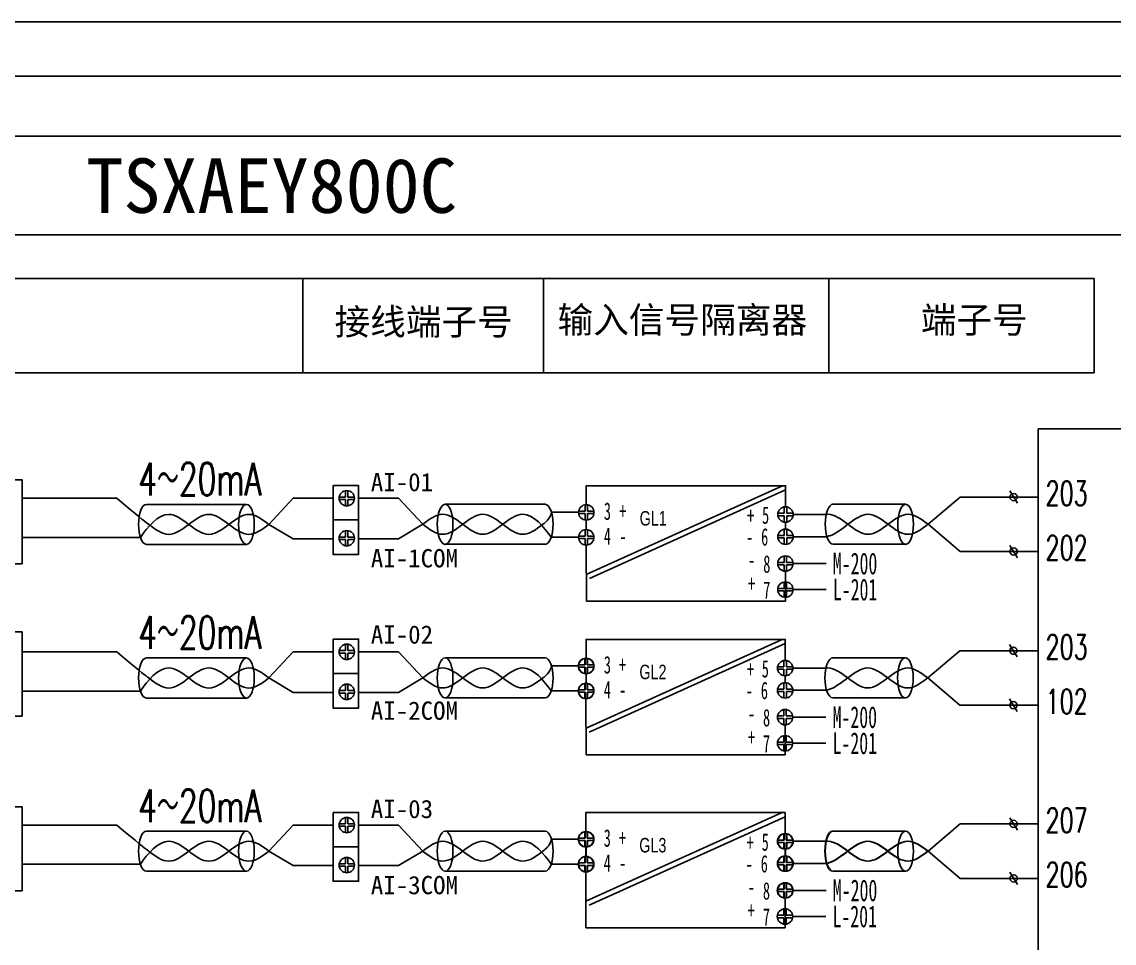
# Model space of a CAD drawing. Header units: millimetres. Extents: x 201 to 11482, y -7821 to 251.
# Drawn here: x 6470.4 to 6670.9, y -5500.7 to -5331.6 of the extents above; entities that cross this region are included whole.
import ezdxf

# ---------------------------------------------------------------- set-up
doc = ezdxf.new("R2010")
doc.units = ezdxf.units.MM
for name, color, linetype in [('02', 7, 'Continuous'), ('11', 7, 'Continuous'), ('LINE_THIN', 2, 'Continuous'), ('TEXT', 6, 'Continuous'), ('µçÂ¡¤Í¼', 7, 'Continuous')]:
    doc.layers.add(name, color=color, linetype=linetype)
doc.styles.add('HZ', font='txt', dxfattribs={"width": 0.67, "bigfont": 'hztxt'})

msp = doc.modelspace()

# ---------------------------------------------------------------- linework, layer by layer
for p, q in [((6267.069, -5341.582), (6829.173, -5341.582)), ((6667.258, -5378.727), (6437.5, -5378.727)), ((6521.977, -5378.727), (6521.977, -5396.046)), ((6566.194, -5378.727), (6566.194, -5396.046)), ((6618.574, -5378.727), (6618.574, -5396.046)), ((6667.258, -5396.046), (6667.258, -5378.727)), ((6437.5, -5396.046), (6667.258, -5396.046)), ((6470.465, -5419.051), (6487.835, -5419.051)), ((6489.154, -5420.148), (6487.835, -5419.051)), ((6470.465, -5426.235), (6487.835, -5426.235)), ((6610.591, -5432.452), (6610.591, -5437.921)), ((6470.465, -5447.256), (6487.835, -5447.256)), ((6489.154, -5448.353), (6487.835, -5447.256)), ((6642.636, -5447.036), (6657.024, -5447.036)), ((6470.465, -5454.44), (6487.835, -5454.44)), ((6642.636, -5457.038), (6657.024, -5457.038)), ((6610.538, -5460.658), (6610.538, -5466.127)), ((6470.465, -5479.062), (6487.835, -5479.062)), ((6489.154, -5480.159), (6487.835, -5479.062)), ((6470.465, -5486.246), (6487.835, -5486.246)), ((6610.52, -5492.464), (6610.52, -5497.933))]:
    msp.add_line(p, q)
at = {"color": 6}
for p, q in [((6574.03, -5427.635), (6574.046, -5437.921)), ((6574.046, -5437.921), (6610.618, -5437.921)), ((6573.977, -5455.841), (6573.993, -5466.127)), ((6573.993, -5466.127), (6610.564, -5466.127)), ((6573.959, -5487.647), (6573.975, -5497.933)), ((6573.975, -5497.933), (6610.546, -5497.933))]:
    msp.add_line(p, q, dxfattribs=at)
for points in [[(6355.314, -5352.591), (6724.396, -5352.591), (6724.396, -5370.712), (6355.314, -5370.712)], [(6657.024, -5406.333), (6675.868, -5406.333), (6675.868, -5657.85), (6657.024, -5657.85)], [(6470.465, -5431.093), (6437.5, -5431.093), (6437.5, -5415.663), (6470.465, -5415.663)], [(6470.465, -5459.026), (6437.5, -5459.026), (6437.5, -5443.596), (6470.465, -5443.596)], [(6470.465, -5491.104), (6437.5, -5491.104), (6437.5, -5475.674), (6470.465, -5475.674)]]:
    msp.add_lwpolyline(points, close=True)
at = {"layer": '02'}
for p, q in [((6529.841, -5417.65), (6529.841, -5418.824)), ((6530.282, -5417.65), (6530.282, -5418.824)), ((6511.647, -5420.167), (6493.262, -5420.167)), ((6515.769, -5423.844), (6520.191, -5419.06)), ((6529.841, -5418.824), (6528.667, -5418.824)), ((6529.841, -5419.266), (6528.667, -5419.266)), ((6529.841, -5419.266), (6529.841, -5420.44)), ((6531.456, -5418.824), (6530.282, -5418.824)), ((6530.282, -5419.266), (6530.282, -5420.44)), ((6531.456, -5419.266), (6530.282, -5419.266)), ((6543.998, -5423.832), (6539.576, -5419.048)), ((6548.119, -5420.155), (6566.504, -5420.155)), ((6573.817, -5420.253), (6573.817, -5421.427)), ((6574.258, -5420.253), (6574.258, -5421.427)), ((6632.668, -5420.155), (6619.216, -5420.155)), ((6636.789, -5423.832), (6642.689, -5418.83)), ((6573.817, -5421.427), (6572.643, -5421.427)), ((6573.817, -5421.868), (6572.643, -5421.868)), ((6573.817, -5421.868), (6573.817, -5423.042)), ((6575.432, -5421.427), (6574.258, -5421.427)), ((6574.258, -5421.868), (6574.258, -5423.042)), ((6575.432, -5421.868), (6574.258, -5421.868)), ((6610.383, -5421.806), (6609.209, -5421.806)), ((6610.383, -5422.247), (6609.209, -5422.247)), ((6610.383, -5420.632), (6610.383, -5421.806)), ((6610.383, -5422.247), (6610.383, -5423.421)), ((6610.824, -5420.632), (6610.824, -5421.806)), ((6611.998, -5421.806), (6610.824, -5421.806)), ((6610.824, -5422.247), (6610.824, -5423.421)), ((6611.998, -5422.247), (6610.824, -5422.247)), ((6515.769, -5423.844), (6520.191, -5426.49)), ((6543.998, -5423.832), (6539.576, -5426.478)), ((6636.789, -5423.832), (6642.689, -5428.832)), ((6529.841, -5426.166), (6528.667, -5426.166)), ((6529.841, -5426.607), (6528.667, -5426.607)), ((6529.841, -5424.992), (6529.841, -5426.166)), ((6529.841, -5426.607), (6529.841, -5427.781)), ((6530.282, -5424.992), (6530.282, -5426.166)), ((6531.456, -5426.166), (6530.282, -5426.166)), ((6530.282, -5426.607), (6530.282, -5427.781)), ((6531.456, -5426.607), (6530.282, -5426.607)), ((6573.81, -5426.002), (6572.636, -5426.002)), ((6573.81, -5426.443), (6572.636, -5426.443)), ((6573.81, -5424.828), (6573.81, -5426.002)), ((6573.81, -5426.443), (6573.81, -5427.617)), ((6574.251, -5424.828), (6574.251, -5426.002)), ((6575.425, -5426.002), (6574.251, -5426.002)), ((6574.251, -5426.443), (6574.251, -5427.617)), ((6575.425, -5426.443), (6574.251, -5426.443)), ((6610.383, -5425.899), (6609.209, -5425.899)), ((6610.383, -5426.34), (6609.209, -5426.34)), ((6610.383, -5424.725), (6610.383, -5425.899)), ((6610.383, -5426.34), (6610.383, -5427.514)), ((6610.824, -5424.725), (6610.824, -5425.899)), ((6611.998, -5425.899), (6610.824, -5425.899)), ((6610.824, -5426.34), (6610.824, -5427.514)), ((6611.998, -5426.34), (6610.824, -5426.34)), ((6511.647, -5427.521), (6493.262, -5427.521)), ((6548.119, -5427.508), (6566.504, -5427.508)), ((6632.668, -5427.508), (6619.346, -5427.493)), ((6610.371, -5429.645), (6610.371, -5430.819)), ((6610.812, -5429.645), (6610.812, -5430.819)), ((6610.371, -5430.819), (6609.197, -5430.819)), ((6610.371, -5431.26), (6609.197, -5431.26)), ((6610.371, -5431.26), (6610.371, -5432.434)), ((6611.986, -5430.819), (6610.812, -5430.819)), ((6610.812, -5431.26), (6610.812, -5432.434)), ((6611.986, -5431.26), (6610.812, -5431.26)), ((6610.371, -5434.429), (6610.371, -5435.603)), ((6610.812, -5434.429), (6610.812, -5435.603)), ((6610.371, -5435.603), (6609.197, -5435.603)), ((6610.371, -5436.044), (6609.197, -5436.044)), ((6610.371, -5436.044), (6610.371, -5437.218)), ((6611.986, -5435.603), (6610.812, -5435.603)), ((6611.986, -5436.044), (6610.812, -5436.044)), ((6610.812, -5436.044), (6610.812, -5437.218)), ((6529.841, -5445.855), (6529.841, -5447.03)), ((6530.282, -5445.855), (6530.282, -5447.03)), ((6511.647, -5448.372), (6493.262, -5448.372)), ((6515.769, -5452.049), (6520.191, -5447.265)), ((6515.769, -5452.049), (6520.191, -5447.265)), ((6529.841, -5447.03), (6528.667, -5447.03)), ((6529.841, -5447.471), (6528.667, -5447.471)), ((6529.841, -5447.471), (6529.841, -5448.645)), ((6531.456, -5447.03), (6530.282, -5447.03)), ((6530.282, -5447.471), (6530.282, -5448.645)), ((6531.456, -5447.471), (6530.282, -5447.471)), ((6543.998, -5452.037), (6539.576, -5447.253)), ((6543.998, -5452.037), (6539.576, -5447.253)), ((6548.119, -5448.36), (6566.504, -5448.36)), ((6573.764, -5448.459), (6573.764, -5449.633)), ((6573.817, -5448.458), (6573.817, -5449.632)), ((6574.205, -5448.459), (6574.205, -5449.633)), ((6574.258, -5448.458), (6574.258, -5449.632)), ((6632.615, -5448.361), (6619.163, -5448.361)), ((6636.736, -5452.038), (6642.636, -5447.036)), ((6573.764, -5449.633), (6572.59, -5449.633)), ((6573.764, -5450.074), (6572.59, -5450.074)), ((6573.817, -5449.632), (6572.643, -5449.632)), ((6573.817, -5450.073), (6572.643, -5450.073)), ((6573.764, -5450.074), (6573.764, -5451.248)), ((6573.817, -5450.073), (6573.817, -5451.247)), ((6575.379, -5449.633), (6574.205, -5449.633)), ((6575.379, -5450.074), (6574.205, -5450.074)), ((6574.205, -5450.074), (6574.205, -5451.248)), ((6575.432, -5449.632), (6574.258, -5449.632)), ((6574.258, -5450.073), (6574.258, -5451.247)), ((6575.432, -5450.073), (6574.258, -5450.073)), ((6610.33, -5450.012), (6609.156, -5450.012)), ((6610.33, -5450.453), (6609.156, -5450.453)), ((6610.33, -5448.838), (6610.33, -5450.012)), ((6610.33, -5450.453), (6610.33, -5451.627)), ((6610.771, -5448.838), (6610.771, -5450.012)), ((6611.945, -5450.012), (6610.771, -5450.012)), ((6611.945, -5450.453), (6610.771, -5450.453)), ((6610.771, -5450.453), (6610.771, -5451.627)), ((6515.769, -5452.049), (6520.191, -5454.695)), ((6515.769, -5452.049), (6520.191, -5454.695)), ((6543.998, -5452.037), (6539.576, -5454.683)), ((6543.998, -5452.037), (6539.576, -5454.683)), ((6636.736, -5452.038), (6642.636, -5457.038)), ((6529.841, -5454.371), (6528.667, -5454.371)), ((6529.841, -5453.197), (6529.841, -5454.371)), ((6530.282, -5453.197), (6530.282, -5454.371)), ((6531.456, -5454.371), (6530.282, -5454.371)), ((6573.757, -5454.208), (6572.582, -5454.208)), ((6573.757, -5454.649), (6572.582, -5454.649)), ((6573.81, -5454.207), (6572.636, -5454.207)), ((6573.81, -5454.648), (6572.636, -5454.648)), ((6573.757, -5453.034), (6573.757, -5454.208)), ((6573.757, -5454.649), (6573.757, -5455.823)), ((6573.81, -5453.033), (6573.81, -5454.207)), ((6573.81, -5454.648), (6573.81, -5455.822)), ((6574.198, -5453.034), (6574.198, -5454.208)), ((6575.372, -5454.208), (6574.198, -5454.208)), ((6575.372, -5454.649), (6574.198, -5454.649)), ((6574.198, -5454.649), (6574.198, -5455.823)), ((6574.251, -5453.033), (6574.251, -5454.207)), ((6575.425, -5454.207), (6574.251, -5454.207)), ((6574.251, -5454.648), (6574.251, -5455.822)), ((6575.425, -5454.648), (6574.251, -5454.648)), ((6610.33, -5454.105), (6609.156, -5454.105)), ((6610.33, -5454.546), (6609.156, -5454.546)), ((6610.33, -5452.931), (6610.33, -5454.105)), ((6610.33, -5454.546), (6610.33, -5455.72)), ((6610.771, -5452.931), (6610.771, -5454.105)), ((6611.945, -5454.105), (6610.771, -5454.105)), ((6611.945, -5454.546), (6610.771, -5454.546)), ((6610.771, -5454.546), (6610.771, -5455.72)), ((6511.647, -5455.726), (6493.262, -5455.726)), ((6529.841, -5454.812), (6528.667, -5454.812)), ((6529.841, -5454.812), (6529.841, -5455.986)), ((6530.282, -5454.812), (6530.282, -5455.986)), ((6531.456, -5454.812), (6530.282, -5454.812)), ((6548.119, -5455.714), (6566.504, -5455.714)), ((6632.615, -5455.714), (6619.293, -5455.699)), ((6610.318, -5457.851), (6610.318, -5459.025)), ((6610.759, -5457.851), (6610.759, -5459.025)), ((6610.318, -5459.025), (6609.143, -5459.025)), ((6610.318, -5459.466), (6609.143, -5459.466)), ((6610.318, -5459.466), (6610.318, -5460.64)), ((6611.933, -5459.025), (6610.759, -5459.025)), ((6611.933, -5459.466), (6610.759, -5459.466)), ((6610.759, -5459.466), (6610.759, -5460.64)), ((6610.318, -5462.634), (6610.318, -5463.809)), ((6610.759, -5462.634), (6610.759, -5463.809)), ((6610.318, -5463.809), (6609.143, -5463.809)), ((6610.318, -5464.25), (6609.143, -5464.25)), ((6610.318, -5464.25), (6610.318, -5465.424)), ((6611.933, -5463.809), (6610.759, -5463.809)), ((6611.933, -5464.25), (6610.759, -5464.25)), ((6610.759, -5464.25), (6610.759, -5465.424)), ((6529.841, -5477.661), (6529.841, -5478.835)), ((6530.282, -5477.661), (6530.282, -5478.835)), ((6511.647, -5480.171), (6493.262, -5480.171)), ((6515.769, -5483.848), (6520.191, -5479.064)), ((6529.841, -5478.835), (6528.667, -5478.835)), ((6529.841, -5479.277), (6528.667, -5479.277)), ((6529.841, -5479.277), (6529.841, -5480.451)), ((6531.456, -5478.835), (6530.282, -5478.835)), ((6530.282, -5479.277), (6530.282, -5480.451)), ((6531.456, -5479.277), (6530.282, -5479.277)), ((6543.998, -5483.843), (6539.576, -5479.059)), ((6548.119, -5480.166), (6566.504, -5480.166)), ((6573.746, -5480.264), (6573.746, -5481.438)), ((6573.799, -5480.264), (6573.799, -5481.438)), ((6573.817, -5480.264), (6573.817, -5481.438)), ((6574.187, -5480.264), (6574.187, -5481.438)), ((6574.24, -5480.264), (6574.24, -5481.438)), ((6574.258, -5480.264), (6574.258, -5481.438)), ((6610.312, -5480.644), (6610.312, -5481.818)), ((6610.383, -5480.643), (6610.383, -5481.817)), ((6610.753, -5480.644), (6610.753, -5481.818)), ((6610.824, -5480.643), (6610.824, -5481.817)), ((6632.597, -5480.166), (6619.145, -5480.166)), ((6632.668, -5480.166), (6619.216, -5480.166)), ((6636.789, -5483.843), (6642.689, -5478.841)), ((6573.746, -5481.438), (6572.572, -5481.438)), ((6573.746, -5481.88), (6572.572, -5481.88)), ((6573.799, -5481.438), (6572.625, -5481.438)), ((6573.799, -5481.879), (6572.625, -5481.879)), ((6573.817, -5481.438), (6572.643, -5481.438)), ((6573.817, -5481.879), (6572.643, -5481.879)), ((6573.746, -5481.88), (6573.746, -5483.054)), ((6573.799, -5481.879), (6573.799, -5483.053)), ((6573.817, -5481.879), (6573.817, -5483.053)), ((6575.361, -5481.438), (6574.187, -5481.438)), ((6575.361, -5481.88), (6574.187, -5481.88)), ((6574.187, -5481.88), (6574.187, -5483.054)), ((6575.414, -5481.438), (6574.24, -5481.438)), ((6575.414, -5481.879), (6574.24, -5481.879)), ((6574.24, -5481.879), (6574.24, -5483.053)), ((6575.432, -5481.438), (6574.258, -5481.438)), ((6574.258, -5481.879), (6574.258, -5483.053)), ((6575.432, -5481.879), (6574.258, -5481.879)), ((6610.312, -5481.818), (6609.138, -5481.818)), ((6610.312, -5482.259), (6609.138, -5482.259)), ((6610.383, -5481.817), (6609.209, -5481.817)), ((6610.383, -5482.258), (6609.209, -5482.258)), ((6610.312, -5482.259), (6610.312, -5483.433)), ((6610.383, -5482.258), (6610.383, -5483.432)), ((6611.927, -5481.818), (6610.753, -5481.818)), ((6611.927, -5482.259), (6610.753, -5482.259)), ((6610.753, -5482.259), (6610.753, -5483.433)), ((6611.998, -5481.817), (6610.824, -5481.817)), ((6610.824, -5482.258), (6610.824, -5483.432)), ((6611.998, -5482.258), (6610.824, -5482.258)), ((6515.769, -5483.848), (6520.191, -5486.495)), ((6543.998, -5483.843), (6539.576, -5486.489)), ((6610.312, -5484.737), (6610.312, -5485.911)), ((6610.383, -5484.736), (6610.383, -5485.91)), ((6610.753, -5484.737), (6610.753, -5485.911)), ((6610.824, -5484.736), (6610.824, -5485.91)), ((6636.789, -5483.843), (6642.689, -5488.843)), ((6529.841, -5486.177), (6528.667, -5486.177)), ((6529.841, -5486.618), (6528.667, -5486.618)), ((6529.841, -5485.003), (6529.841, -5486.177)), ((6529.841, -5486.618), (6529.841, -5487.792)), ((6530.282, -5485.003), (6530.282, -5486.177)), ((6531.456, -5486.177), (6530.282, -5486.177)), ((6530.282, -5486.618), (6530.282, -5487.792)), ((6531.456, -5486.618), (6530.282, -5486.618)), ((6573.739, -5486.014), (6572.564, -5486.014)), ((6573.739, -5486.455), (6572.564, -5486.455)), ((6573.792, -5486.013), (6572.618, -5486.013)), ((6573.792, -5486.454), (6572.618, -5486.454)), ((6573.81, -5486.013), (6572.636, -5486.013)), ((6573.81, -5486.454), (6572.636, -5486.454)), ((6573.739, -5484.84), (6573.739, -5486.014)), ((6573.739, -5486.455), (6573.739, -5487.629)), ((6573.792, -5484.839), (6573.792, -5486.013)), ((6573.792, -5486.454), (6573.792, -5487.628)), ((6573.81, -5484.839), (6573.81, -5486.013)), ((6573.81, -5486.454), (6573.81, -5487.628)), ((6574.18, -5484.84), (6574.18, -5486.014)), ((6575.354, -5486.014), (6574.18, -5486.014)), ((6575.354, -5486.455), (6574.18, -5486.455)), ((6574.18, -5486.455), (6574.18, -5487.629)), ((6574.233, -5484.839), (6574.233, -5486.013)), ((6575.407, -5486.013), (6574.233, -5486.013)), ((6575.407, -5486.454), (6574.233, -5486.454)), ((6574.233, -5486.454), (6574.233, -5487.628)), ((6574.251, -5484.839), (6574.251, -5486.013)), ((6575.425, -5486.013), (6574.251, -5486.013)), ((6574.251, -5486.454), (6574.251, -5487.628)), ((6575.425, -5486.454), (6574.251, -5486.454)), ((6610.312, -5485.911), (6609.138, -5485.911)), ((6610.312, -5486.352), (6609.138, -5486.352)), ((6610.383, -5485.91), (6609.209, -5485.91)), ((6610.383, -5486.351), (6609.209, -5486.351)), ((6610.312, -5486.352), (6610.312, -5487.526)), ((6610.383, -5486.351), (6610.383, -5487.525)), ((6611.927, -5485.911), (6610.753, -5485.911)), ((6611.927, -5486.352), (6610.753, -5486.352)), ((6610.753, -5486.352), (6610.753, -5487.526)), ((6611.998, -5485.91), (6610.824, -5485.91)), ((6610.824, -5486.351), (6610.824, -5487.525)), ((6611.998, -5486.351), (6610.824, -5486.351)), ((6511.647, -5487.525), (6493.262, -5487.525)), ((6548.119, -5487.519), (6566.504, -5487.519)), ((6632.597, -5487.52), (6619.275, -5487.505)), ((6632.668, -5487.519), (6619.346, -5487.504)), ((6610.3, -5489.657), (6610.3, -5490.831)), ((6610.371, -5489.656), (6610.371, -5490.83)), ((6610.741, -5489.657), (6610.741, -5490.831)), ((6610.812, -5489.656), (6610.812, -5490.83)), ((6610.3, -5490.831), (6609.125, -5490.831)), ((6610.3, -5491.272), (6609.125, -5491.272)), ((6610.371, -5490.83), (6609.197, -5490.83)), ((6610.371, -5491.271), (6609.197, -5491.271)), ((6610.3, -5491.272), (6610.3, -5492.446)), ((6610.371, -5491.271), (6610.371, -5492.445)), ((6611.915, -5490.831), (6610.741, -5490.831)), ((6611.915, -5491.272), (6610.741, -5491.272)), ((6610.741, -5491.272), (6610.741, -5492.446)), ((6611.986, -5490.83), (6610.812, -5490.83)), ((6610.812, -5491.271), (6610.812, -5492.445)), ((6611.986, -5491.271), (6610.812, -5491.271)), ((6610.3, -5494.44), (6610.3, -5495.614)), ((6610.741, -5494.44), (6610.741, -5495.614)), ((6610.3, -5495.614), (6609.125, -5495.614)), ((6610.3, -5496.056), (6609.125, -5496.056)), ((6610.3, -5496.056), (6610.3, -5497.23)), ((6611.915, -5495.614), (6610.741, -5495.614)), ((6611.915, -5496.056), (6610.741, -5496.056)), ((6610.741, -5496.056), (6610.741, -5497.23))]:
    msp.add_line(p, q, dxfattribs=at)
at = {"layer": '02', "color": 6, "lineweight": -2}
for p, q in [((6610.044, -5416.76), (6574.04, -5433.036)), ((6610.613, -5417.497), (6574.609, -5433.773)), ((6567.654, -5421.625), (6572.626, -5421.628)), ((6618.094, -5422.011), (6612.015, -5422.011)), ((6492.17, -5426.235), (6487.148, -5426.235)), ((6567.596, -5426.223), (6572.618, -5426.223)), ((6618.221, -5426.104), (6612.015, -5426.105)), ((6618.082, -5431.024), (6612.003, -5431.024)), ((6618.082, -5435.807), (6612.003, -5435.807)), ((6609.991, -5444.966), (6573.987, -5461.242)), ((6610.56, -5445.703), (6574.556, -5461.979)), ((6567.654, -5449.83), (6572.626, -5449.833)), ((6618.041, -5450.217), (6611.962, -5450.217)), ((6492.17, -5454.44), (6487.148, -5454.44)), ((6492.17, -5454.44), (6487.148, -5454.44)), ((6567.596, -5454.428), (6572.618, -5454.428)), ((6618.168, -5454.31), (6611.962, -5454.311)), ((6618.029, -5459.23), (6611.95, -5459.23)), ((6618.029, -5464.013), (6611.95, -5464.013)), ((6609.973, -5476.772), (6573.969, -5493.048)), ((6610.542, -5477.509), (6574.538, -5493.785)), ((6567.636, -5481.636), (6572.608, -5481.639)), ((6567.654, -5481.636), (6572.626, -5481.639)), ((6618.023, -5482.023), (6611.944, -5482.023)), ((6618.094, -5482.022), (6612.015, -5482.022)), ((6492.17, -5486.239), (6487.148, -5486.239)), ((6567.578, -5486.234), (6572.6, -5486.234)), ((6567.596, -5486.234), (6572.618, -5486.234)), ((6618.15, -5486.116), (6611.944, -5486.117)), ((6618.221, -5486.115), (6612.015, -5486.116)), ((6618.011, -5491.036), (6611.932, -5491.036)), ((6618.082, -5491.035), (6612.003, -5491.035)), ((6618.011, -5495.819), (6611.932, -5495.819))]:
    msp.add_line(p, q, dxfattribs=at)
at = {"layer": '02', "lineweight": -2}
for p, q in [((6527.545, -5419.06), (6520.183, -5419.06)), ((6532.221, -5419.048), (6539.584, -5419.048)), ((6527.545, -5423.036), (6532.221, -5423.036)), ((6527.545, -5426.49), (6520.183, -5426.49)), ((6532.221, -5426.478), (6539.584, -5426.478)), ((6527.545, -5447.265), (6520.183, -5447.265)), ((6532.221, -5447.253), (6539.584, -5447.253)), ((6527.545, -5451.241), (6532.221, -5451.241)), ((6527.545, -5454.695), (6520.183, -5454.695)), ((6532.221, -5454.683), (6539.584, -5454.683)), ((6527.545, -5479.064), (6520.183, -5479.064)), ((6532.221, -5479.059), (6539.584, -5479.059)), ((6649.174, -5478.841), (6642.689, -5478.841)), ((6527.545, -5483.047), (6532.221, -5483.047)), ((6527.545, -5486.495), (6520.183, -5486.495)), ((6532.221, -5486.489), (6539.584, -5486.489))]:
    msp.add_line(p, q, dxfattribs=at)
for points in [[(6527.545, -5416.707), (6532.221, -5416.707), (6532.221, -5429.369), (6527.545, -5429.369)], [(6527.545, -5444.912), (6532.221, -5444.912), (6532.221, -5457.574), (6527.545, -5457.574)], [(6527.545, -5476.718), (6532.221, -5476.718), (6532.221, -5489.38), (6527.545, -5489.38)]]:
    msp.add_lwpolyline(points, close=True, dxfattribs=at)
at = {"layer": '02', "color": 6, "lineweight": -2}
for points in [[(6574.038, -5420.235), (6574.04, -5416.76), (6610.613, -5416.76), (6610.613, -5420.615)], [(6574.04, -5424.811), (6574.039, -5423.059)], [(6610.613, -5423.439), (6610.611, -5424.708)], [(6610.618, -5437.818), (6610.618, -5437.921)], [(6573.984, -5448.441), (6573.987, -5444.966), (6610.56, -5444.966), (6610.56, -5448.821)], [(6573.987, -5453.017), (6573.986, -5451.265)], [(6574.04, -5453.016), (6574.039, -5451.264)], [(6574.041, -5453.016), (6574.042, -5451.264)], [(6610.56, -5451.645), (6610.558, -5452.914)], [(6610.564, -5466.024), (6610.564, -5466.127)], [(6573.966, -5480.247), (6573.969, -5476.772), (6610.542, -5476.772), (6610.542, -5480.627)], [(6573.969, -5484.823), (6573.968, -5483.071)], [(6574.022, -5484.822), (6574.021, -5483.07)], [(6574.023, -5484.822), (6574.024, -5483.07)], [(6574.04, -5484.822), (6574.039, -5483.07)], [(6610.542, -5483.451), (6610.54, -5484.719)], [(6610.613, -5483.45), (6610.611, -5484.719)], [(6610.546, -5497.83), (6610.546, -5497.933)]]:
    msp.add_lwpolyline(points, dxfattribs=at)
at = {"layer": '02'}
for centre in [(6530.061, -5419.045), (6574.038, -5421.647), (6610.604, -5422.027), (6530.061, -5426.387), (6574.03, -5426.223), (6610.603, -5426.12), (6610.591, -5431.04), (6610.591, -5435.823), (6530.061, -5447.25), (6573.984, -5449.853), (6574.038, -5449.852), (6610.55, -5450.233), (6530.061, -5454.592), (6573.977, -5454.429), (6574.03, -5454.428), (6610.55, -5454.326), (6610.538, -5459.246), (6610.538, -5464.029), (6530.061, -5479.056), (6573.966, -5481.659), (6574.02, -5481.658), (6574.038, -5481.658), (6610.532, -5482.039), (6610.604, -5482.038), (6610.532, -5486.131), (6610.603, -5486.131), (6530.061, -5486.398), (6573.959, -5486.234), (6574.012, -5486.234), (6574.03, -5486.234), (6610.52, -5491.052), (6610.591, -5491.051), (6610.52, -5495.835)]:
    msp.add_circle(centre, 1.412, dxfattribs=at)
at = {"layer": '02', "color": 6, "lineweight": -2}
for centre, start, end in [((6610.613, -5422.011), 135.56611, 140.56789), ((6610.613, -5422.011), 39.43211, 49.12691), ((6610.613, -5422.011), 310.87309, 312.83785), ((6610.613, -5426.104), 135.56611, 140.56789), ((6610.613, -5426.104), 39.43211, 49.12691), ((6610.613, -5426.104), 310.87309, 312.83785), ((6610.601, -5431.024), 135.56611, 140.56789), ((6610.601, -5431.024), 39.43211, 49.12691), ((6610.601, -5431.024), 310.87309, 312.83785), ((6610.601, -5435.807), 135.56611, 140.56789), ((6610.601, -5435.807), 39.43211, 49.12691), ((6610.601, -5435.807), 310.87309, 312.83785), ((6610.56, -5450.217), 135.56611, 140.56789), ((6610.56, -5450.217), 39.43211, 49.12691), ((6610.56, -5450.217), 310.87309, 312.83785), ((6610.56, -5454.31), 135.56611, 140.56789), ((6610.56, -5454.31), 39.43211, 49.12691), ((6610.56, -5454.31), 310.87309, 312.83785), ((6610.548, -5459.23), 135.56611, 140.56789), ((6610.548, -5459.23), 39.43211, 49.12691), ((6610.548, -5459.23), 310.87309, 312.83785), ((6610.548, -5464.013), 135.56611, 140.56789), ((6610.548, -5464.013), 39.43211, 49.12691), ((6610.548, -5464.013), 310.87309, 312.83785), ((6610.542, -5482.023), 135.56611, 140.56789), ((6610.613, -5482.022), 135.56611, 140.56789), ((6610.542, -5482.023), 39.43211, 49.12691), ((6610.542, -5482.023), 310.87309, 312.83785), ((6610.613, -5482.022), 39.43211, 49.12691), ((6610.613, -5482.022), 310.87309, 312.83785), ((6610.542, -5486.116), 135.56611, 140.56789), ((6610.613, -5486.115), 135.56611, 140.56789), ((6610.542, -5486.116), 39.43211, 49.12691), ((6610.542, -5486.116), 310.87309, 312.83785), ((6610.613, -5486.115), 39.43211, 49.12691), ((6610.613, -5486.115), 310.87309, 312.83785), ((6610.53, -5491.036), 135.56611, 140.56789), ((6610.601, -5491.035), 135.56611, 140.56789), ((6610.53, -5491.036), 39.43211, 49.12691), ((6610.601, -5491.035), 39.43211, 49.12691), ((6610.53, -5491.036), 310.87309, 312.83785), ((6610.601, -5491.035), 310.87309, 312.83785), ((6610.53, -5495.819), 135.56611, 140.56789), ((6610.53, -5495.819), 39.43211, 49.12691), ((6610.53, -5495.819), 310.87309, 312.83785)]:
    msp.add_arc(centre, 0.322, start, end, dxfattribs=at)
at = {"layer": '02', "extrusion": (0, 0, -1)}
for centre in [(6493.262, -5423.844), (6619.346, -5423.817), (6493.262, -5452.049), (6619.293, -5452.022), (6493.262, -5483.848), (6619.275, -5483.828), (6619.346, -5483.827)]:
    msp.add_ellipse(centre, major_axis=(0, 3.677), ratio=0.3908753, start_param=3.1415927, end_param=6.2831853, dxfattribs=at)
for centre in [(6511.647, -5423.844), (6632.668, -5423.832), (6632.668, -5423.832), (6511.647, -5452.049), (6632.615, -5452.038), (6632.615, -5452.038), (6511.647, -5483.848), (6632.668, -5483.843), (6632.668, -5483.843)]:
    msp.add_ellipse(centre, major_axis=(0, 3.677), ratio=0.3908753, dxfattribs=at)
at = {"layer": '02'}
for centre in [(6548.119, -5423.832), (6548.119, -5452.037), (6548.119, -5483.843)]:
    msp.add_ellipse(centre, major_axis=(0, 3.677), ratio=0.3908753, dxfattribs=at)
for centre in [(6566.504, -5423.832), (6566.504, -5452.037), (6566.504, -5483.843)]:
    msp.add_ellipse(centre, major_axis=(0, 3.677), ratio=0.3908753, start_param=3.1415927, end_param=6.2831853, dxfattribs=at)
for points, knots in [([(6515.769, -5423.844), (6514.543, -5424.764), (6512.092, -5426.603), (6508.414, -5423.844), (6504.737, -5421.084), (6501.06, -5423.844), (6497.383, -5426.603), (6494.332, -5424.314), (6492.508, -5422.945), (6489.154, -5420.148)], [0, 0, 0, 0, 2.7954019, 5.5908038, 8.3862057, 11.1816075, 13.9770094, 16.7724113, 18.1385703, 18.1385703, 18.1385703, 18.1385703]), ([(6515.769, -5423.844), (6514.543, -5422.924), (6512.092, -5421.084), (6508.414, -5423.844), (6504.737, -5426.603), (6501.06, -5423.844), (6496.651, -5420.535), (6493.468, -5424.35), (6492.17, -5426.235)], [0, 0, 0, 0, 2.7954019, 5.5908038, 8.3862057, 11.1816075, 13.9770094, 18.4411036, 18.4411036, 18.4411036, 18.4411036]), ([(6543.998, -5423.832), (6545.223, -5424.751), (6547.675, -5426.591), (6551.352, -5423.832), (6555.029, -5421.072), (6558.706, -5423.832), (6562.383, -5426.591), (6565.434, -5424.302), (6567.258, -5422.933), (6567.654, -5421.625)], [0, 0, 0, 0, 2.7954019, 5.5908038, 8.3862057, 11.1816075, 13.9770094, 16.7724113, 18.1385703, 18.1385703, 18.1385703, 18.1385703]), ([(6543.998, -5423.832), (6545.223, -5422.912), (6547.675, -5421.072), (6551.352, -5423.832), (6555.029, -5426.591), (6558.706, -5423.832), (6563.115, -5420.523), (6566.298, -5424.338), (6567.596, -5426.223)], [0, 0, 0, 0, 2.7954019, 5.5908038, 8.3862057, 11.1816075, 13.9770094, 18.4411036, 18.4411036, 18.4411036, 18.4411036]), ([(6636.789, -5423.832), (6635.563, -5422.912), (6633.112, -5421.072), (6629.435, -5423.832), (6625.758, -5426.591), (6622.081, -5423.832), (6619.526, -5421.915), (6618.197, -5421.998), (6618.094, -5422.011)], [0, 0, 0, 0, 2.7954019, 5.5908038, 8.3862057, 11.1816075, 13.9770094, 14.2120423, 14.2120423, 14.2120423, 14.2120423]), ([(6636.789, -5423.832), (6635.563, -5424.751), (6633.112, -5426.591), (6629.435, -5423.832), (6625.758, -5421.072), (6622.081, -5423.832), (6619.528, -5425.747), (6618.593, -5425.957), (6618.221, -5426.104)], [0, 0, 0, 0, 2.7954019, 5.5908038, 8.3862057, 11.1816075, 13.9770094, 14.2068088, 14.2068088, 14.2068088, 14.2068088]), ([(6515.769, -5452.049), (6514.543, -5452.969), (6512.092, -5454.808), (6508.414, -5452.049), (6504.737, -5449.289), (6501.06, -5452.049), (6497.383, -5454.808), (6494.332, -5452.519), (6492.508, -5451.15), (6489.154, -5448.353)], [0, 0, 0, 0, 2.7954019, 5.5908038, 8.3862057, 11.1816075, 13.9770094, 16.7724113, 18.1385703, 18.1385703, 18.1385703, 18.1385703]), ([(6515.769, -5452.049), (6514.543, -5451.129), (6512.092, -5449.289), (6508.414, -5452.049), (6504.737, -5454.808), (6501.06, -5452.049), (6496.651, -5448.74), (6493.468, -5452.555), (6492.17, -5454.44)], [0, 0, 0, 0, 2.7954019, 5.5908038, 8.3862057, 11.1816075, 13.9770094, 18.4411036, 18.4411036, 18.4411036, 18.4411036]), ([(6543.998, -5452.037), (6545.223, -5452.956), (6547.675, -5454.796), (6551.352, -5452.037), (6555.029, -5449.277), (6558.706, -5452.037), (6562.383, -5454.796), (6565.434, -5452.507), (6567.258, -5451.138), (6567.654, -5449.83)], [0, 0, 0, 0, 2.7954019, 5.5908038, 8.3862057, 11.1816075, 13.9770094, 16.7724113, 18.1385703, 18.1385703, 18.1385703, 18.1385703]), ([(6543.998, -5452.037), (6545.223, -5451.117), (6547.675, -5449.277), (6551.352, -5452.037), (6555.029, -5454.796), (6558.706, -5452.037), (6563.115, -5448.728), (6566.298, -5452.543), (6567.596, -5454.428)], [0, 0, 0, 0, 2.7954019, 5.5908038, 8.3862057, 11.1816075, 13.9770094, 18.4411036, 18.4411036, 18.4411036, 18.4411036]), ([(6636.736, -5452.038), (6635.51, -5451.118), (6633.059, -5449.278), (6629.382, -5452.038), (6625.704, -5454.797), (6622.027, -5452.038), (6619.473, -5450.121), (6618.144, -5450.204), (6618.041, -5450.217)], [0, 0, 0, 0, 2.7954019, 5.5908038, 8.3862057, 11.1816075, 13.9770094, 14.2120423, 14.2120423, 14.2120423, 14.2120423]), ([(6636.736, -5452.038), (6635.51, -5452.957), (6633.059, -5454.797), (6629.382, -5452.038), (6625.704, -5449.278), (6622.027, -5452.038), (6619.475, -5453.953), (6618.54, -5454.163), (6618.168, -5454.31)], [0, 0, 0, 0, 2.7954019, 5.5908038, 8.3862057, 11.1816075, 13.9770094, 14.2068088, 14.2068088, 14.2068088, 14.2068088]), ([(6515.769, -5483.848), (6514.543, -5484.768), (6512.092, -5486.608), (6508.414, -5483.848), (6504.737, -5481.089), (6501.06, -5483.848), (6497.383, -5486.608), (6494.332, -5484.318), (6492.508, -5482.949), (6489.154, -5480.159)], [0, 0, 0, 0, 2.7954019, 5.5908038, 8.3862057, 11.1816075, 13.9770094, 16.7724113, 18.1385703, 18.1385703, 18.1385703, 18.1385703]), ([(6515.769, -5483.848), (6514.543, -5482.928), (6512.092, -5481.089), (6508.414, -5483.848), (6504.737, -5486.608), (6501.06, -5483.848), (6496.651, -5480.54), (6493.468, -5484.354), (6492.17, -5486.239)], [0, 0, 0, 0, 2.7954019, 5.5908038, 8.3862057, 11.1816075, 13.9770094, 18.4411036, 18.4411036, 18.4411036, 18.4411036]), ([(6543.998, -5483.843), (6545.223, -5484.762), (6547.675, -5486.602), (6551.352, -5483.843), (6555.029, -5481.083), (6558.706, -5483.843), (6562.383, -5486.602), (6565.434, -5484.313), (6567.258, -5482.944), (6567.654, -5481.636)], [0, 0, 0, 0, 2.7954019, 5.5908038, 8.3862057, 11.1816075, 13.9770094, 16.7724113, 18.1385703, 18.1385703, 18.1385703, 18.1385703]), ([(6543.998, -5483.843), (6545.223, -5482.923), (6547.675, -5481.083), (6551.352, -5483.843), (6555.029, -5486.602), (6558.706, -5483.843), (6563.115, -5480.534), (6566.298, -5484.349), (6567.596, -5486.234)], [0, 0, 0, 0, 2.7954019, 5.5908038, 8.3862057, 11.1816075, 13.9770094, 18.4411036, 18.4411036, 18.4411036, 18.4411036]), ([(6636.718, -5483.843), (6635.492, -5482.924), (6633.041, -5481.084), (6629.364, -5483.843), (6625.686, -5486.603), (6622.009, -5483.843), (6619.455, -5481.926), (6618.126, -5482.01), (6618.023, -5482.023)], [0, 0, 0, 0, 2.7954019, 5.5908038, 8.3862057, 11.1816075, 13.9770094, 14.2120423, 14.2120423, 14.2120423, 14.2120423]), ([(6636.789, -5483.843), (6635.563, -5482.923), (6633.112, -5481.083), (6629.435, -5483.843), (6625.758, -5486.602), (6622.081, -5483.843), (6619.526, -5481.926), (6618.197, -5482.009), (6618.094, -5482.022)], [0, 0, 0, 0, 2.7954019, 5.5908038, 8.3862057, 11.1816075, 13.9770094, 14.2120423, 14.2120423, 14.2120423, 14.2120423]), ([(6636.718, -5483.843), (6635.492, -5484.763), (6633.041, -5486.603), (6629.364, -5483.843), (6625.686, -5481.084), (6622.009, -5483.843), (6619.457, -5485.759), (6618.522, -5485.969), (6618.15, -5486.116)], [0, 0, 0, 0, 2.7954019, 5.5908038, 8.3862057, 11.1816075, 13.9770094, 14.2068088, 14.2068088, 14.2068088, 14.2068088]), ([(6636.789, -5483.843), (6635.563, -5484.762), (6633.112, -5486.602), (6629.435, -5483.843), (6625.758, -5481.083), (6622.081, -5483.843), (6619.528, -5485.758), (6618.593, -5485.968), (6618.221, -5486.115)], [0, 0, 0, 0, 2.7954019, 5.5908038, 8.3862057, 11.1816075, 13.9770094, 14.2068088, 14.2068088, 14.2068088, 14.2068088])]:
    msp.add_open_spline(points, degree=3, knots=knots, dxfattribs=at)
at = {"layer": 'LINE_THIN'}
msp.add_line((6242.069, -5331.582), (6839.377, -5331.582), dxfattribs=at)
at = {"layer": 'µçÂ¡¤Í¼'}
for p, q in [((6651.803, -5417.692), (6653.195, -5419.967)), ((6657.024, -5418.83), (6642.689, -5418.83)), ((6651.803, -5427.694), (6653.195, -5429.969)), ((6657.024, -5428.832), (6642.689, -5428.832)), ((6651.749, -5445.898), (6653.142, -5448.173)), ((6651.749, -5455.9), (6653.142, -5458.175)), ((6651.803, -5477.703), (6653.195, -5479.978)), ((6657.024, -5478.841), (6649.174, -5478.841)), ((6651.803, -5487.705), (6653.195, -5489.98)), ((6657.024, -5488.843), (6642.689, -5488.843))]:
    msp.add_line(p, q, dxfattribs=at)
for centre in [(6652.499, -5418.83), (6652.499, -5428.832), (6652.446, -5447.036), (6652.446, -5457.038), (6652.499, -5478.841), (6652.499, -5488.843)]:
    msp.add_circle(centre, 0.667, dxfattribs=at)

# ---------------------------------------------------------------- texts
at = {"insert": (6482.231, -5356.654), "char_height": 10, "attachment_point": 1}
msp.add_mtext('TSXAEY800C', dxfattribs=at)
at = {"color": 6, "char_height": 6, "attachment_point": 1}
for s, insert, width in [('{\\fËÎÌå|b0|i0|c134|p2;\\H0.8x;接线端子号}', (6527.807, -5384.237), 60.8462), ('{\\fËÎÌå|b0|i0|c134|p2;\\H0.8x;输入信号隔离器}', (6568.754, -5383.895), 71.77609), ('{\\fËÎÌå|b0|i0|c134|p2;\\H0.8x;端子号}', (6635.442, -5383.895), 71.77609)]:
    msp.add_mtext(s, dxfattribs=dict(at, insert=insert, width=width))
at = {"color": 6, "linetype": 'ByBlock', "ltscale": 10, "char_height": 3.36, "width": 0.09421, "attachment_point": 1}
for s, insert in [('AI-01', (6534.48, -5414.406)), ('AI-1COM', (6534.48, -5428.378)), ('AI-02', (6534.48, -5442.388)), ('AI-2COM', (6534.48, -5456.36)), ('AI-03', (6534.48, -5474.417)), ('AI-3COM', (6534.48, -5488.389))]:
    msp.add_mtext(s, dxfattribs=dict(at, insert=insert))
at = {"layer": '02', "width": 0.6}
for s, height, p in [('3', 3.2, (6577.257, -5423.013)), ('+', 3.2, (6580.105, -5423.013)), ('+', 3.2, (6603.563, -5423.848)), ('5', 3.2, (6606.305, -5423.75)), ('4', 3.2, (6577.259, -5427.588)), ('6', 3.2, (6606.132, -5427.738)), ('-', 3.2, (6580.107, -5427.588)), ('-', 3.2, (6603.357, -5427.738)), ('-', 3.2, (6603.768, -5431.967)), ('8', 3.2, (6606.526, -5432.724)), ('M-200', 4, (6619.305, -5433.027)), ('+', 3.2, (6603.741, -5436.324)), ('7', 3.2, (6606.526, -5437.508)), ('L-201', 4, (6619.305, -5437.811)), ('3', 3.2, (6577.257, -5451.218)), ('+', 3.2, (6580.052, -5451.219)), ('+', 3.2, (6603.509, -5452.054)), ('5', 3.2, (6606.252, -5451.956)), ('4', 3.2, (6577.25, -5455.793)), ('-', 3.2, (6580.054, -5455.794)), ('-', 3.2, (6603.304, -5455.944)), ('6', 3.2, (6606.079, -5455.944)), ('8', 3.2, (6606.473, -5460.93)), ('M-200', 4, (6619.252, -5461.233)), ('-', 3.2, (6603.715, -5460.173)), ('+', 3.2, (6603.688, -5464.53)), ('7', 3.2, (6606.473, -5465.713)), ('L-201', 4, (6619.252, -5466.017)), ('3', 3.2, (6577.239, -5483.024)), ('+', 3.2, (6580.034, -5483.024)), ('5', 3.2, (6606.234, -5483.762)), ('+', 3.2, (6603.491, -5483.86)), ('4', 3.2, (6577.232, -5487.599)), ('6', 3.2, (6606.061, -5487.75)), ('-', 3.2, (6580.036, -5487.6)), ('-', 3.2, (6603.286, -5487.75)), ('-', 3.2, (6603.697, -5491.979)), ('8', 3.2, (6606.455, -5492.736)), ('M-200', 4, (6619.305, -5493.038)), ('+', 3.2, (6603.67, -5496.336)), ('7', 3.2, (6606.455, -5497.519)), ('L-201', 4, (6619.234, -5497.823))]:
    msp.add_text(s, height=height, dxfattribs=at).set_placement(p)
at = {"layer": '11', "color": 4, "style": 'HZ', "width": 0.67}
for p in [(6491.769, -5418.516), (6491.769, -5446.721), (6491.769, -5478.521)]:
    msp.add_text('4～20mA', height=6, dxfattribs=at).set_placement(p)
at = {"layer": 'TEXT', "style": 'HZ', "width": 0.67}
for s, p in [('203', (6658.346, -5420.406)), ('202', (6658.346, -5430.408)), ('203', (6658.346, -5448.612)), ('102', (6658.346, -5458.614)), ('207', (6658.346, -5480.417)), ('206', (6658.346, -5490.419))]:
    msp.add_text(s, height=4.5, dxfattribs=at).set_placement(p)
at = {"layer": 'µçÂ¡¤Í¼', "char_height": 2.66715, "width": 6.70702, "attachment_point": 1}
for s, insert in [('{\\fArial|b0|i0|c0|p32;\\W0.707;GL1}', (6583.837, -5421.401)), ('{\\W0.707;\\fArial|b0|i0|c0|p32;GL2}', (6583.784, -5449.607)), ('{\\W0.707;\\fArial|b0|i0|c0|p32;GL3}', (6583.766, -5481.413))]:
    msp.add_mtext(s, dxfattribs=dict(at, insert=insert))

doc.saveas('drawing.dxf')
